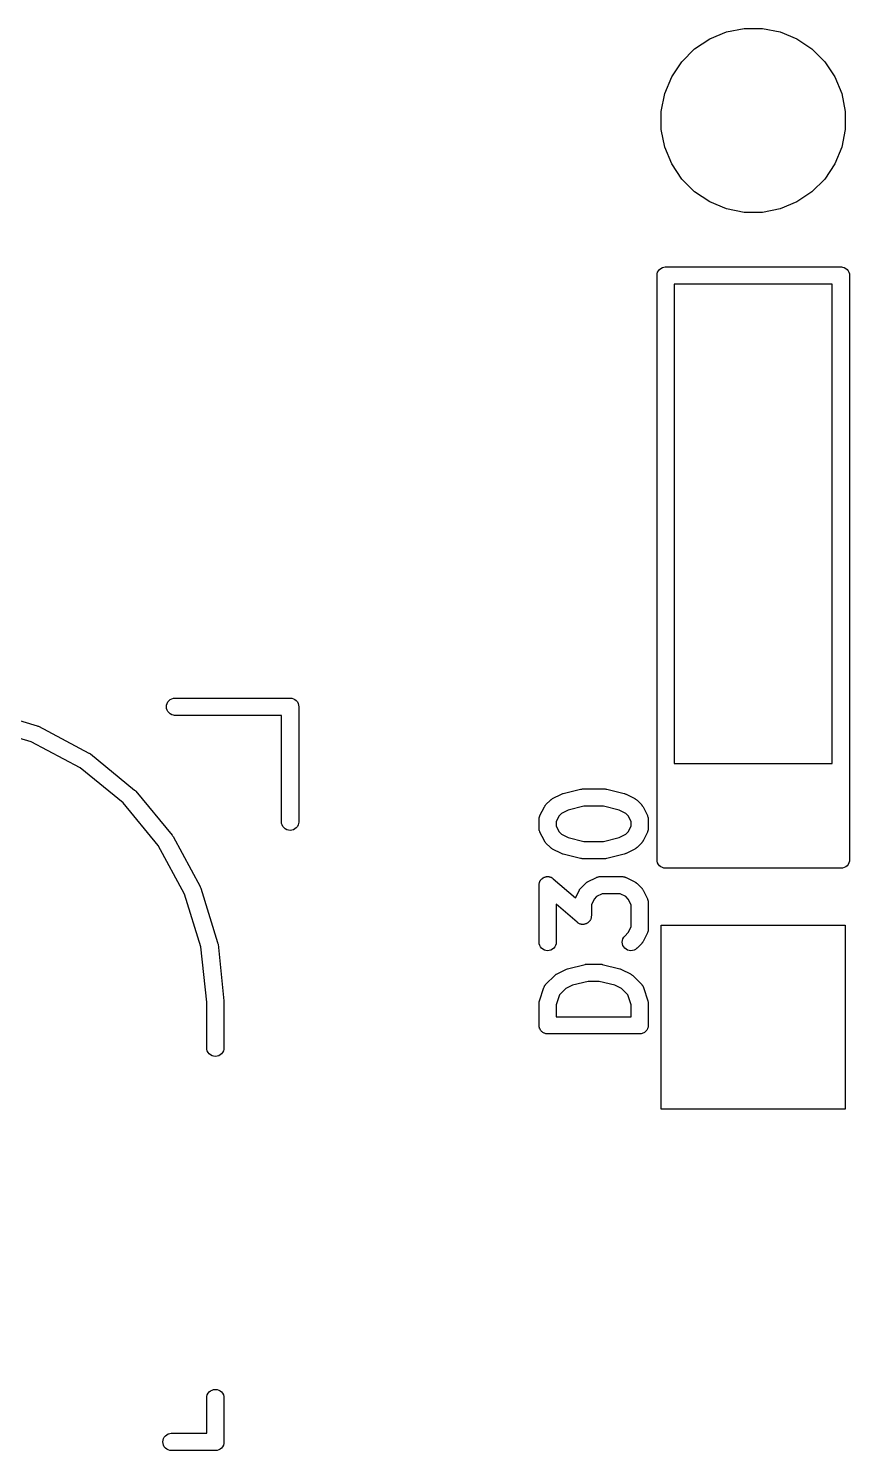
# Model space of a CAD drawing. Extents: x -13 to 127, y -89 to 15.
# Drawn here: x 99.97 to 107.11, y -78.67 to -66.3 of the extents above; entities that cross this region are included whole.
import ezdxf

# ---------------------------------------------------------------- set-up
doc = ezdxf.new("R2010")
doc.units = 0
doc.layers.add('BLACK', color=7, linetype='CONTINUOUS')

msp = doc.modelspace()

# ---------------------------------------------------------------- linework, layer by layer
at = {"layer": 'BLACK', "linetype": 'CONTINUOUS'}
for p, q in [((106.045, -66.3307), (106.199, -66.3)), ((106.199, -66.3), (106.357, -66.3)), ((106.357, -66.3), (106.511, -66.3307)), ((105.768, -66.4786), (105.899, -66.391)), ((105.899, -66.391), (106.045, -66.3307)), ((106.511, -66.3307), (106.657, -66.391)), ((106.657, -66.391), (106.788, -66.4786)), ((105.657, -66.59), (105.768, -66.4786)), ((106.788, -66.4786), (106.899, -66.59)), ((105.569, -66.7211), (105.657, -66.59)), ((106.899, -66.59), (106.987, -66.7211)), ((105.509, -66.8666), (105.569, -66.7211)), ((106.987, -66.7211), (107.047, -66.8666)), ((105.478, -67.0212), (105.509, -66.8666)), ((107.047, -66.8666), (107.078, -67.0212)), ((105.478, -67.1788), (105.478, -67.0212)), ((107.078, -67.0212), (107.078, -67.1788)), ((105.509, -67.3334), (105.478, -67.1788)), ((107.078, -67.1788), (107.047, -67.3334)), ((105.569, -67.4789), (105.509, -67.3334)), ((107.047, -67.3334), (106.987, -67.4789)), ((105.657, -67.61), (105.569, -67.4789)), ((106.987, -67.4789), (106.899, -67.61)), ((105.768, -67.7214), (105.657, -67.61)), ((106.899, -67.61), (106.788, -67.7214)), ((105.899, -67.809), (105.768, -67.7214)), ((106.788, -67.7214), (106.657, -67.809)), ((106.045, -67.8693), (105.899, -67.809)), ((106.199, -67.9), (106.045, -67.8693)), ((106.357, -67.9), (106.199, -67.9)), ((106.511, -67.8693), (106.357, -67.9)), ((106.657, -67.809), (106.511, -67.8693)), ((105.446, -68.4212), (105.453, -68.4081)), ((105.453, -68.4081), (105.463, -68.3967)), ((105.463, -68.3967), (105.474, -68.3873)), ((105.474, -68.3873), (105.487, -68.3804)), ((105.487, -68.3804), (105.501, -68.3761)), ((105.501, -68.3761), (105.512, -68.375)), ((105.512, -68.375), (105.516, -68.3746)), ((105.516, -68.3746), (105.52, -68.375)), ((105.52, -68.375), (107.036, -68.375)), ((107.036, -68.375), (107.04, -68.3746)), ((107.04, -68.3746), (107.044, -68.375)), ((107.044, -68.375), (107.055, -68.3761)), ((107.055, -68.3761), (107.069, -68.3804)), ((107.069, -68.3804), (107.082, -68.3873)), ((107.082, -68.3873), (107.093, -68.3967)), ((107.093, -68.3967), (107.103, -68.4081)), ((107.103, -68.4081), (107.11, -68.4212)), ((105.441, -68.45), (105.442, -68.4353)), ((105.441, -68.4537), (105.441, -68.45)), ((105.441, -72.7643), (105.441, -68.4537)), ((105.442, -68.4353), (105.446, -68.4212)), ((105.591, -68.525), (105.591, -72.693)), ((106.965, -68.525), (105.591, -68.525)), ((106.965, -72.693), (106.965, -68.525)), ((107.11, -68.4212), (107.114, -68.4353)), ((107.114, -68.4353), (107.115, -68.45)), ((107.115, -68.45), (107.115, -68.4537)), ((107.115, -68.4537), (107.115, -72.7643)), ((99.575, -72.2216), (100.05, -72.3649)), ((101.175, -72.2), (101.176, -72.1853)), ((101.176, -72.2147), (101.175, -72.2)), ((101.176, -72.1853), (101.18, -72.1712)), ((101.18, -72.2288), (101.176, -72.2147)), ((101.18, -72.1712), (101.187, -72.1581)), ((101.187, -72.2419), (101.18, -72.2288)), ((101.187, -72.1581), (101.197, -72.1467)), ((101.197, -72.2533), (101.187, -72.2419)), ((101.197, -72.1467), (101.208, -72.1373)), ((101.208, -72.1373), (101.221, -72.1304)), ((101.221, -72.1304), (101.235, -72.1261)), ((101.235, -72.1261), (101.246, -72.125)), ((101.246, -72.125), (102.246, -72.125)), ((102.246, -72.125), (102.25, -72.1246)), ((102.25, -72.1246), (102.254, -72.125)), ((102.254, -72.125), (102.265, -72.1261)), ((102.265, -72.1261), (102.279, -72.1304)), ((102.279, -72.1304), (102.292, -72.1373)), ((102.292, -72.1373), (102.303, -72.1467)), ((102.303, -72.1467), (102.313, -72.1581)), ((102.313, -72.1581), (102.32, -72.1712)), ((102.32, -72.1712), (102.324, -72.1853)), ((102.324, -72.1853), (102.325, -72.2)), ((102.325, -72.2), (102.325, -72.2037)), ((102.325, -72.2037), (102.325, -73.2037)), ((100.05, -72.3649), (100.051, -72.3652)), ((100.051, -72.3652), (100.057, -72.3679)), ((101.208, -72.2627), (101.197, -72.2533)), ((101.221, -72.2696), (101.208, -72.2627)), ((101.235, -72.2739), (101.221, -72.2696)), ((101.246, -72.275), (101.235, -72.2739)), ((102.175, -72.275), (101.246, -72.275)), ((102.175, -73.2037), (102.175, -72.275)), ((99.9992, -72.5063), (99.5387, -72.3673)), ((100.057, -72.3679), (100.063, -72.3704)), ((100.063, -72.3704), (100.501, -72.6032)), ((100.424, -72.7321), (99.9992, -72.5063)), ((100.501, -72.6032), (100.501, -72.6032)), ((100.501, -72.6032), (100.501, -72.6032)), ((100.501, -72.6032), (100.502, -72.6037)), ((100.502, -72.6037), (100.507, -72.6075)), ((100.507, -72.6075), (100.513, -72.6113)), ((100.513, -72.6113), (100.897, -72.9246)), ((100.797, -73.0362), (100.424, -72.7321)), ((105.591, -72.693), (106.965, -72.693)), ((105.441, -72.768), (105.441, -72.7643)), ((105.441, -72.7717), (105.441, -72.768)), ((105.441, -72.8913), (105.441, -72.7717)), ((107.115, -72.7643), (107.115, -72.768)), ((107.115, -72.768), (107.115, -72.7717)), ((107.115, -72.7717), (107.115, -72.8913)), ((100.897, -72.9246), (100.898, -72.9252)), ((100.898, -72.9252), (100.903, -72.9301)), ((100.903, -72.9301), (100.908, -72.9349)), ((100.908, -72.9349), (101.224, -73.3168)), ((104.533, -72.9996), (104.609, -72.9615)), ((104.609, -72.9615), (104.61, -72.961)), ((104.61, -72.9607), (104.617, -72.9584)), ((104.61, -72.9609), (104.61, -72.9607)), ((104.61, -72.961), (104.61, -72.9609)), ((104.617, -72.9584), (104.623, -72.956)), ((104.623, -72.956), (104.624, -72.9559)), ((104.624, -72.9558), (104.776, -72.9177)), ((104.624, -72.9559), (104.624, -72.9558)), ((104.776, -72.9177), (104.777, -72.9175)), ((104.777, -72.9175), (104.779, -72.9173)), ((104.779, -72.9173), (104.78, -72.9169)), ((104.78, -72.9169), (104.786, -72.9163)), ((104.786, -72.9163), (104.792, -72.9155)), ((104.792, -72.9155), (104.793, -72.9156)), ((104.793, -72.9156), (104.795, -72.9155)), ((104.795, -72.9155), (104.985, -72.9155)), ((104.985, -72.9155), (104.986, -72.9155)), ((104.986, -72.9155), (104.988, -72.9156)), ((104.988, -72.9156), (104.989, -72.9156)), ((104.989, -72.9156), (104.995, -72.9164)), ((104.995, -72.9164), (105.001, -72.9171)), ((105.001, -72.9171), (105.002, -72.9175)), ((105.002, -72.9175), (105.003, -72.9177)), ((105.003, -72.9177), (105.156, -72.9558)), ((105.156, -72.9558), (105.157, -72.9561)), ((105.157, -72.9561), (105.157, -72.9562)), ((105.157, -72.9562), (105.157, -72.9563)), ((105.157, -72.9563), (105.164, -72.9587)), ((105.164, -72.9587), (105.17, -72.9612)), ((105.17, -72.9612), (105.171, -72.9614)), ((105.171, -72.9614), (105.171, -72.9615)), ((105.171, -72.9615), (105.247, -72.9996)), ((105.441, -72.895), (105.441, -72.8913)), ((105.441, -72.8987), (105.441, -72.895)), ((105.441, -73.0183), (105.441, -72.8987)), ((107.115, -72.8913), (107.115, -72.895)), ((107.115, -72.895), (107.115, -72.8987)), ((107.115, -72.8987), (107.115, -73.0183)), ((101.103, -73.4068), (100.797, -73.0362)), ((104.423, -73.1474), (104.461, -73.0712)), ((104.461, -73.0703), (104.464, -73.0667)), ((104.461, -73.0712), (104.461, -73.0703)), ((104.464, -73.0667), (104.466, -73.063)), ((104.466, -73.063), (104.468, -73.0606)), ((104.468, -73.0606), (104.469, -73.058)), ((104.469, -73.058), (104.472, -73.055)), ((104.472, -73.055), (104.475, -73.0517)), ((104.475, -73.0517), (104.513, -73.0136)), ((104.513, -73.0136), (104.514, -73.0129)), ((104.514, -73.0129), (104.517, -73.0103)), ((104.517, -73.0103), (104.52, -73.0074)), ((104.52, -73.0074), (104.523, -73.0057)), ((104.523, -73.0057), (104.525, -73.0038)), ((104.525, -73.0038), (104.529, -73.0018)), ((104.529, -73.0018), (104.533, -72.9996)), ((104.668, -73.0993), (104.611, -73.1283)), ((104.804, -73.0655), (104.668, -73.0993)), ((104.976, -73.0655), (104.804, -73.0655)), ((105.111, -73.0993), (104.976, -73.0655)), ((105.169, -73.1283), (105.111, -73.0993)), ((105.247, -72.9996), (105.248, -73.0001)), ((105.248, -73.0001), (105.252, -73.0024)), ((105.252, -73.0024), (105.255, -73.0043)), ((105.255, -73.0043), (105.258, -73.0063)), ((105.258, -73.0063), (105.26, -73.008)), ((105.26, -73.008), (105.263, -73.011)), ((105.263, -73.011), (105.267, -73.0136)), ((105.267, -73.0136), (105.305, -73.0517)), ((105.305, -73.0517), (105.306, -73.0525)), ((105.306, -73.0525), (105.308, -73.0558)), ((105.308, -73.0558), (105.311, -73.0588)), ((105.311, -73.0588), (105.313, -73.0615)), ((105.313, -73.0615), (105.315, -73.0639)), ((105.315, -73.0639), (105.317, -73.0677)), ((105.317, -73.0677), (105.319, -73.0712)), ((105.319, -73.0712), (105.357, -73.1474)), ((105.441, -73.022), (105.441, -73.0183)), ((105.441, -73.0257), (105.441, -73.022)), ((105.441, -73.1453), (105.441, -73.0257)), ((107.115, -73.0183), (107.115, -73.022)), ((107.115, -73.022), (107.115, -73.0257)), ((107.115, -73.0257), (107.115, -73.1453)), ((102.176, -73.2147), (102.175, -73.2037)), ((102.18, -73.2288), (102.176, -73.2147)), ((102.187, -73.2419), (102.18, -73.2288)), ((102.32, -73.2288), (102.313, -73.2419)), ((102.324, -73.2147), (102.32, -73.2288)), ((102.325, -73.2037), (102.324, -73.2147)), ((104.415, -73.1755), (104.416, -73.1704)), ((104.415, -73.1777), (104.415, -73.1755)), ((104.415, -73.1799), (104.415, -73.1777)), ((104.415, -73.181), (104.415, -73.1799)), ((104.415, -73.2571), (104.415, -73.181)), ((104.416, -73.1704), (104.417, -73.1654)), ((104.417, -73.1633), (104.418, -73.1611)), ((104.417, -73.1654), (104.417, -73.1633)), ((104.418, -73.1611), (104.419, -73.1563)), ((104.419, -73.1563), (104.421, -73.1514)), ((104.421, -73.1514), (104.422, -73.1495)), ((104.422, -73.1495), (104.423, -73.1474)), ((104.59, -73.1492), (104.565, -73.1987)), ((104.565, -73.1987), (104.565, -73.2394)), ((104.611, -73.1283), (104.59, -73.1492)), ((105.19, -73.1492), (105.169, -73.1283)), ((105.215, -73.1987), (105.19, -73.1492)), ((105.215, -73.2394), (105.215, -73.1987)), ((105.357, -73.1474), (105.357, -73.1484)), ((105.357, -73.1484), (105.358, -73.1504)), ((105.358, -73.1504), (105.359, -73.1524)), ((105.359, -73.1524), (105.361, -73.1573)), ((105.361, -73.1573), (105.362, -73.1621)), ((105.362, -73.1621), (105.363, -73.1643)), ((105.363, -73.1643), (105.363, -73.1664)), ((105.363, -73.1664), (105.364, -73.1715)), ((105.364, -73.1715), (105.365, -73.1766)), ((105.365, -73.1766), (105.365, -73.1788)), ((105.365, -73.1788), (105.365, -73.181)), ((105.365, -73.181), (105.365, -73.2571)), ((105.441, -73.149), (105.441, -73.1453)), ((105.441, -73.1527), (105.441, -73.149)), ((105.441, -73.2723), (105.441, -73.1527)), ((107.115, -73.1453), (107.115, -73.149)), ((107.115, -73.149), (107.115, -73.1527)), ((107.115, -73.1527), (107.115, -73.2723)), ((101.224, -73.3168), (101.224, -73.3177)), ((101.224, -73.3177), (101.228, -73.3233)), ((101.228, -73.3233), (101.232, -73.329)), ((101.232, -73.329), (101.468, -73.765)), ((102.197, -73.2533), (102.187, -73.2419)), ((102.208, -73.2627), (102.197, -73.2533)), ((102.221, -73.2696), (102.208, -73.2627)), ((102.235, -73.2739), (102.221, -73.2696)), ((102.25, -73.2754), (102.235, -73.2739)), ((102.265, -73.2739), (102.25, -73.2754)), ((102.279, -73.2696), (102.265, -73.2739)), ((102.292, -73.2627), (102.279, -73.2696)), ((102.303, -73.2533), (102.292, -73.2627)), ((102.313, -73.2419), (102.303, -73.2533)), ((104.415, -73.2593), (104.415, -73.2571)), ((104.415, -73.2615), (104.415, -73.2593)), ((104.416, -73.2666), (104.415, -73.2615)), ((104.416, -73.2717), (104.416, -73.2666)), ((104.417, -73.2738), (104.416, -73.2717)), ((104.417, -73.276), (104.417, -73.2738)), ((104.419, -73.2808), (104.417, -73.276)), ((104.421, -73.2857), (104.419, -73.2808)), ((104.422, -73.2877), (104.421, -73.2857)), ((104.422, -73.2897), (104.422, -73.2877)), ((104.423, -73.2907), (104.422, -73.2897)), ((104.461, -73.3669), (104.423, -73.2907)), ((104.565, -73.2394), (104.59, -73.2889)), ((104.59, -73.2889), (104.611, -73.3098)), ((104.611, -73.3098), (104.668, -73.3388)), ((104.668, -73.3388), (104.804, -73.3726)), ((104.976, -73.3726), (105.111, -73.3388)), ((105.111, -73.3388), (105.169, -73.3098)), ((105.169, -73.3098), (105.19, -73.2889)), ((105.19, -73.2889), (105.215, -73.2394)), ((105.357, -73.2907), (105.319, -73.3669)), ((105.358, -73.2886), (105.357, -73.2907)), ((105.359, -73.2867), (105.358, -73.2886)), ((105.36, -73.2818), (105.359, -73.2867)), ((105.362, -73.277), (105.36, -73.2818)), ((105.363, -73.2748), (105.362, -73.277)), ((105.364, -73.2676), (105.363, -73.2727)), ((105.363, -73.2727), (105.363, -73.2748)), ((105.365, -73.2626), (105.364, -73.2676)), ((105.365, -73.2571), (105.365, -73.2582)), ((105.365, -73.2582), (105.365, -73.2604)), ((105.365, -73.2604), (105.365, -73.2626)), ((105.441, -73.276), (105.441, -73.2723)), ((105.441, -73.2797), (105.441, -73.276)), ((105.441, -73.3993), (105.441, -73.2797)), ((107.115, -73.2723), (107.115, -73.276)), ((107.115, -73.276), (107.115, -73.2797)), ((107.115, -73.2797), (107.115, -73.3993)), ((101.332, -73.8299), (101.103, -73.4068)), ((104.463, -73.3704), (104.461, -73.3669)), ((104.465, -73.3742), (104.463, -73.3704)), ((104.467, -73.3766), (104.465, -73.3742)), ((104.469, -73.3793), (104.467, -73.3766)), ((104.472, -73.3823), (104.469, -73.3793)), ((104.474, -73.3856), (104.472, -73.3823)), ((104.475, -73.3864), (104.474, -73.3856)), ((104.513, -73.4245), (104.475, -73.3864)), ((104.516, -73.4271), (104.513, -73.4245)), ((104.519, -73.4301), (104.516, -73.4271)), ((104.522, -73.4318), (104.519, -73.4301)), ((104.524, -73.4338), (104.522, -73.4318)), ((104.528, -73.4357), (104.524, -73.4338)), ((104.532, -73.438), (104.528, -73.4357)), ((104.533, -73.4385), (104.532, -73.438)), ((104.609, -73.4766), (104.533, -73.4385)), ((104.609, -73.4767), (104.609, -73.4766)), ((104.609, -73.4769), (104.609, -73.4767)), ((104.616, -73.4794), (104.609, -73.4769)), ((104.622, -73.4818), (104.616, -73.4794)), ((104.804, -73.3726), (104.976, -73.3726)), ((105.163, -73.4797), (105.156, -73.4821)), ((105.169, -73.4774), (105.163, -73.4797)), ((105.17, -73.4772), (105.169, -73.4774)), ((105.171, -73.4766), (105.17, -73.4771)), ((105.17, -73.4771), (105.17, -73.4772)), ((105.247, -73.4385), (105.171, -73.4766)), ((105.251, -73.4363), (105.247, -73.4385)), ((105.255, -73.4343), (105.251, -73.4363)), ((105.257, -73.4324), (105.255, -73.4343)), ((105.26, -73.4307), (105.257, -73.4324)), ((105.263, -73.4278), (105.26, -73.4307)), ((105.266, -73.4252), (105.263, -73.4278)), ((105.267, -73.4245), (105.266, -73.4252)), ((105.305, -73.3864), (105.267, -73.4245)), ((105.308, -73.3831), (105.305, -73.3864)), ((105.31, -73.3801), (105.308, -73.3831)), ((105.312, -73.3775), (105.31, -73.3801)), ((105.314, -73.3751), (105.312, -73.3775)), ((105.316, -73.3713), (105.314, -73.3751)), ((105.318, -73.3678), (105.316, -73.3713)), ((105.319, -73.3669), (105.318, -73.3678)), ((105.441, -73.403), (105.441, -73.3993)), ((105.441, -73.4067), (105.441, -73.403)), ((105.441, -73.5263), (105.441, -73.4067)), ((107.115, -73.3993), (107.115, -73.403)), ((107.115, -73.403), (107.115, -73.4067)), ((107.115, -73.4067), (107.115, -73.5263)), ((104.623, -73.4819), (104.622, -73.4818)), ((104.623, -73.482), (104.623, -73.4819)), ((104.624, -73.4823), (104.623, -73.482)), ((104.776, -73.5204), (104.624, -73.4823)), ((104.778, -73.5206), (104.776, -73.5204)), ((104.779, -73.521), (104.778, -73.5206)), ((104.785, -73.5216), (104.779, -73.521)), ((104.791, -73.5225), (104.785, -73.5216)), ((104.792, -73.5225), (104.791, -73.5225)), ((104.794, -73.5226), (104.792, -73.5225)), ((104.795, -73.5226), (104.794, -73.5226)), ((104.985, -73.5226), (104.795, -73.5226)), ((104.986, -73.5225), (104.985, -73.5226)), ((104.988, -73.5226), (104.986, -73.5225)), ((104.994, -73.5218), (104.988, -73.5226)), ((105, -73.5212), (104.994, -73.5218)), ((105.001, -73.5208), (105, -73.5212)), ((105.002, -73.5206), (105.001, -73.5208)), ((105.003, -73.5204), (105.002, -73.5206)), ((105.156, -73.4823), (105.003, -73.5204)), ((105.156, -73.4821), (105.156, -73.4822)), ((105.156, -73.4822), (105.156, -73.4823)), ((105.441, -73.53), (105.441, -73.5263)), ((105.442, -73.5447), (105.441, -73.53)), ((105.446, -73.5588), (105.442, -73.5447)), ((105.453, -73.5719), (105.446, -73.5588)), ((105.463, -73.5833), (105.453, -73.5719)), ((105.474, -73.5927), (105.463, -73.5833)), ((105.487, -73.5996), (105.474, -73.5927)), ((105.501, -73.6039), (105.487, -73.5996)), ((107.069, -73.5996), (107.055, -73.6039)), ((107.082, -73.5927), (107.069, -73.5996)), ((107.093, -73.5833), (107.082, -73.5927)), ((107.103, -73.5719), (107.093, -73.5833)), ((107.11, -73.5588), (107.103, -73.5719)), ((107.114, -73.5447), (107.11, -73.5588)), ((107.115, -73.53), (107.114, -73.5447)), ((107.115, -73.5263), (107.115, -73.53)), ((104.419, -73.7277), (104.42, -73.7253)), ((104.42, -73.7253), (104.421, -73.7228)), ((104.421, -73.7228), (104.423, -73.7187)), ((104.423, -73.7187), (104.425, -73.7144)), ((104.425, -73.7144), (104.427, -73.7123)), ((104.427, -73.7123), (104.428, -73.71)), ((104.428, -73.71), (104.431, -73.7064)), ((104.431, -73.7064), (104.434, -73.7026)), ((104.434, -73.7026), (104.436, -73.7008)), ((104.436, -73.7008), (104.437, -73.6988)), ((104.437, -73.6988), (104.441, -73.6958)), ((104.441, -73.6958), (104.445, -73.6927)), ((104.445, -73.6927), (104.447, -73.6913)), ((104.447, -73.6913), (104.449, -73.6896)), ((104.449, -73.6896), (104.453, -73.6874)), ((104.453, -73.6874), (104.457, -73.685)), ((104.457, -73.685), (104.459, -73.6841)), ((104.459, -73.6841), (104.462, -73.6828)), ((104.462, -73.6828), (104.466, -73.6815)), ((104.466, -73.6815), (104.471, -73.6799)), ((104.471, -73.6799), (104.473, -73.6795)), ((104.473, -73.6795), (104.476, -73.6787)), ((104.476, -73.6787), (104.481, -73.6783)), ((104.481, -73.6783), (104.485, -73.6775)), ((104.485, -73.6775), (104.488, -73.6776)), ((104.488, -73.6776), (104.49, -73.6774)), ((104.49, -73.6774), (104.495, -73.6779)), ((104.495, -73.6779), (104.5, -73.678)), ((104.5, -73.678), (104.502, -73.6786)), ((104.502, -73.6786), (104.505, -73.6789)), ((104.505, -73.6789), (104.509, -73.6803)), ((104.509, -73.6803), (104.514, -73.6814)), ((104.514, -73.6814), (104.516, -73.6825)), ((104.516, -73.6825), (104.519, -73.6832)), ((104.519, -73.6832), (104.523, -73.6855)), ((104.523, -73.6855), (104.527, -73.6874)), ((104.527, -73.6874), (104.53, -73.689)), ((104.53, -73.689), (104.532, -73.6902)), ((104.532, -73.6902), (104.535, -73.6932)), ((104.535, -73.6932), (104.539, -73.6959)), ((104.539, -73.6959), (104.731, -73.8639)), ((104.83, -73.7276), (104.834, -73.7256)), ((104.834, -73.7256), (104.837, -73.7234)), ((104.837, -73.7234), (104.914, -73.6853)), ((104.914, -73.6848), (104.917, -73.6841)), ((104.914, -73.6853), (104.914, -73.6848)), ((104.917, -73.6841), (104.918, -73.683)), ((104.918, -73.683), (104.923, -73.6816)), ((104.923, -73.6816), (104.928, -73.6798)), ((104.928, -73.6798), (104.93, -73.6794)), ((104.93, -73.6794), (104.932, -73.6788)), ((104.932, -73.6788), (104.938, -73.6783)), ((104.938, -73.6783), (104.943, -73.6775)), ((104.943, -73.6775), (104.945, -73.6776)), ((104.945, -73.6776), (104.947, -73.6774)), ((104.947, -73.6774), (105.138, -73.6774)), ((105.138, -73.6774), (105.139, -73.6774)), ((105.139, -73.6774), (105.141, -73.6776)), ((105.141, -73.6776), (105.143, -73.6776)), ((105.143, -73.6776), (105.148, -73.6784)), ((105.148, -73.6784), (105.153, -73.679)), ((105.153, -73.679), (105.155, -73.6797)), ((105.155, -73.6797), (105.157, -73.6801)), ((105.157, -73.6801), (105.162, -73.6819)), ((105.162, -73.6819), (105.167, -73.6834)), ((105.167, -73.6834), (105.169, -73.6845)), ((105.169, -73.6845), (105.171, -73.6853)), ((105.171, -73.6853), (105.247, -73.7234)), ((105.247, -73.7234), (105.248, -73.7239)), ((105.248, -73.7239), (105.252, -73.7262)), ((105.252, -73.7262), (105.255, -73.7282)), ((105.512, -73.605), (105.501, -73.6039)), ((105.516, -73.6054), (105.512, -73.605)), ((105.52, -73.605), (105.516, -73.6054)), ((107.036, -73.605), (105.52, -73.605)), ((107.04, -73.6054), (107.036, -73.605)), ((107.044, -73.605), (107.04, -73.6054)), ((107.055, -73.6039), (107.044, -73.605)), ((101.474, -74.2894), (101.332, -73.8299)), ((101.468, -73.765), (101.468, -73.766)), ((101.468, -73.766), (101.471, -73.7723)), ((101.471, -73.7723), (101.473, -73.7785)), ((101.473, -73.7785), (101.62, -74.2521)), ((104.415, -73.7467), (104.416, -73.742)), ((104.415, -73.7513), (104.415, -73.7467)), ((104.415, -73.7524), (104.415, -73.7513)), ((104.415, -74.2476), (104.415, -73.7524)), ((104.416, -73.7394), (104.417, -73.7368)), ((104.416, -73.742), (104.416, -73.7394)), ((104.417, -73.7368), (104.418, -73.7323)), ((104.418, -73.7323), (104.419, -73.7277)), ((104.731, -73.8639), (104.766, -73.795)), ((104.766, -73.7941), (104.768, -73.7906)), ((104.766, -73.795), (104.766, -73.7941)), ((104.768, -73.7906), (104.77, -73.7868)), ((104.77, -73.7868), (104.772, -73.7844)), ((104.772, -73.7844), (104.774, -73.7818)), ((104.774, -73.7818), (104.777, -73.7788)), ((104.777, -73.7788), (104.78, -73.7755)), ((104.78, -73.7755), (104.818, -73.7374)), ((104.818, -73.7374), (104.819, -73.7367)), ((104.819, -73.7367), (104.822, -73.7341)), ((104.822, -73.7341), (104.825, -73.7312)), ((104.825, -73.7312), (104.828, -73.7295)), ((104.828, -73.7295), (104.83, -73.7276)), ((104.965, -73.8274), (104.915, -73.8521)), ((105.12, -73.8274), (104.965, -73.8274)), ((105.169, -73.8521), (105.12, -73.8274)), ((105.255, -73.7282), (105.258, -73.7301)), ((105.258, -73.7301), (105.26, -73.7318)), ((105.26, -73.7318), (105.263, -73.7348)), ((105.263, -73.7348), (105.267, -73.7374)), ((105.267, -73.7374), (105.305, -73.7755)), ((105.305, -73.7755), (105.306, -73.7763)), ((105.306, -73.7763), (105.308, -73.7796)), ((105.308, -73.7796), (105.311, -73.7826)), ((105.311, -73.7826), (105.313, -73.7853)), ((105.313, -73.7853), (105.315, -73.7877)), ((105.315, -73.7877), (105.317, -73.7915)), ((105.317, -73.7915), (105.319, -73.795)), ((105.319, -73.795), (105.357, -73.8712)), ((104.745, -74.0755), (104.565, -73.9177)), ((104.565, -73.9177), (104.565, -74.2476)), ((104.894, -73.873), (104.87, -73.9225)), ((104.87, -73.9225), (104.87, -74.019)), ((104.915, -73.8521), (104.894, -73.873)), ((105.19, -73.873), (105.169, -73.8521)), ((105.215, -73.9225), (105.19, -73.873)), ((105.215, -74.1156), (105.215, -73.9225)), ((105.357, -73.8712), (105.357, -73.8722)), ((105.357, -73.8722), (105.358, -73.8742)), ((105.358, -73.8742), (105.359, -73.8762)), ((105.359, -73.8762), (105.361, -73.8811)), ((105.361, -73.8811), (105.362, -73.8859)), ((105.362, -73.8859), (105.363, -73.8881)), ((105.363, -73.8881), (105.363, -73.8902)), ((105.363, -73.8902), (105.364, -73.8953)), ((105.364, -73.8953), (105.365, -73.9004)), ((105.365, -73.9004), (105.365, -73.9026)), ((105.365, -73.9026), (105.365, -73.9048)), ((105.365, -73.9048), (105.365, -74.1333)), ((104.749, -74.0782), (104.745, -74.0755)), ((104.753, -74.0812), (104.749, -74.0782)), ((104.755, -74.0825), (104.753, -74.0812)), ((104.757, -74.084), (104.755, -74.0825)), ((104.761, -74.086), (104.757, -74.084)), ((104.766, -74.0882), (104.761, -74.086)), ((104.768, -74.089), (104.766, -74.0882)), ((104.771, -74.0901), (104.768, -74.089)), ((104.775, -74.0911), (104.771, -74.0901)), ((104.78, -74.0925), (104.775, -74.0911)), ((104.782, -74.0928), (104.78, -74.0925)), ((104.785, -74.0934), (104.782, -74.0928)), ((104.789, -74.0936), (104.785, -74.0934)), ((104.794, -74.094), (104.789, -74.0936)), ((104.797, -74.0938), (104.794, -74.094)), ((104.799, -74.0939), (104.797, -74.0938)), ((104.804, -74.0931), (104.799, -74.0939)), ((104.809, -74.0927), (104.804, -74.0931)), ((104.811, -74.092), (104.809, -74.0927)), ((104.814, -74.0916), (104.811, -74.092)), ((104.818, -74.0899), (104.814, -74.0916)), ((104.823, -74.0886), (104.818, -74.0899)), ((104.825, -74.0874), (104.823, -74.0886)), ((104.828, -74.0864), (104.825, -74.0874)), ((104.832, -74.084), (104.828, -74.0864)), ((104.836, -74.0818), (104.832, -74.084)), ((104.838, -74.0802), (104.836, -74.0818)), ((104.84, -74.0788), (104.838, -74.0802)), ((104.843, -74.0756), (104.84, -74.0788)), ((104.847, -74.0726), (104.843, -74.0756)), ((104.849, -74.0706), (104.847, -74.0726)), ((104.851, -74.0688), (104.849, -74.0706)), ((104.854, -74.065), (104.851, -74.0688)), ((104.857, -74.0614), (104.854, -74.065)), ((104.858, -74.0591), (104.857, -74.0614)), ((104.859, -74.057), (104.858, -74.0591)), ((104.861, -74.0527), (104.859, -74.057)), ((104.864, -74.0486), (104.861, -74.0527)), ((104.865, -74.0437), (104.864, -74.0461)), ((104.864, -74.0461), (104.864, -74.0486)), ((104.867, -74.0391), (104.865, -74.0437)), ((104.868, -74.0346), (104.867, -74.0391)), ((104.869, -74.0295), (104.868, -74.032)), ((104.868, -74.032), (104.868, -74.0346)), ((104.87, -74.0201), (104.869, -74.0248)), ((104.869, -74.0248), (104.869, -74.0295)), ((104.87, -74.019), (104.87, -74.0201)), ((105.14, -74.2328), (105.144, -74.2188)), ((105.144, -74.2188), (105.151, -74.2059)), ((105.151, -74.2059), (105.161, -74.1946)), ((105.161, -74.1946), (105.19, -74.1651)), ((105.19, -74.1651), (105.215, -74.1156)), ((105.357, -74.1669), (105.319, -74.2431)), ((105.358, -74.1648), (105.357, -74.1669)), ((105.359, -74.1629), (105.358, -74.1648)), ((105.36, -74.158), (105.359, -74.1629)), ((105.362, -74.1532), (105.36, -74.158)), ((105.363, -74.151), (105.362, -74.1532)), ((105.364, -74.1438), (105.363, -74.1489)), ((105.363, -74.1489), (105.363, -74.151)), ((105.365, -74.1388), (105.364, -74.1438)), ((105.365, -74.1333), (105.365, -74.1344)), ((105.365, -74.1344), (105.365, -74.1366)), ((105.365, -74.1366), (105.365, -74.1388)), ((105.478, -75.7), (105.478, -74.1)), ((105.478, -74.1), (107.078, -74.1)), ((107.078, -74.1), (107.078, -75.7)), ((101.525, -74.7713), (101.474, -74.2894)), ((101.62, -74.2521), (101.62, -74.2531)), ((101.62, -74.2531), (101.621, -74.2598)), ((101.621, -74.2598), (101.623, -74.2664)), ((101.623, -74.2664), (101.675, -74.7594)), ((104.416, -74.2622), (104.415, -74.2476)), ((104.421, -74.2762), (104.416, -74.2622)), ((104.427, -74.2891), (104.421, -74.2762)), ((104.437, -74.3005), (104.427, -74.2891)), ((104.448, -74.3098), (104.437, -74.3005)), ((104.461, -74.3168), (104.448, -74.3098)), ((104.475, -74.3211), (104.461, -74.3168)), ((104.489, -74.3226), (104.475, -74.3211)), ((104.504, -74.3213), (104.489, -74.3226)), ((104.518, -74.3172), (104.504, -74.3213)), ((104.531, -74.3104), (104.518, -74.3172)), ((104.542, -74.3012), (104.531, -74.3104)), ((104.552, -74.29), (104.542, -74.3012)), ((104.559, -74.2772), (104.552, -74.29)), ((104.563, -74.2632), (104.559, -74.2772)), ((104.565, -74.2487), (104.563, -74.2632)), ((104.565, -74.2476), (104.565, -74.2487)), ((105.139, -74.2474), (105.14, -74.2328)), ((105.14, -74.2619), (105.139, -74.2474)), ((105.144, -74.276), (105.14, -74.2619)), ((105.151, -74.2889), (105.144, -74.276)), ((105.16, -74.3003), (105.151, -74.2889)), ((105.172, -74.3097), (105.16, -74.3003)), ((105.184, -74.3167), (105.172, -74.3097)), ((105.198, -74.321), (105.184, -74.3167)), ((105.213, -74.3226), (105.198, -74.321)), ((105.228, -74.3213), (105.213, -74.3226)), ((105.242, -74.3173), (105.228, -74.3213)), ((105.255, -74.3105), (105.242, -74.3173)), ((105.266, -74.3014), (105.255, -74.3105)), ((105.267, -74.3007), (105.266, -74.3014)), ((105.305, -74.2626), (105.267, -74.3007)), ((105.308, -74.2593), (105.305, -74.2626)), ((105.31, -74.2563), (105.308, -74.2593)), ((105.312, -74.2537), (105.31, -74.2563)), ((105.314, -74.2512), (105.312, -74.2537)), ((105.316, -74.2475), (105.314, -74.2512)), ((105.318, -74.244), (105.316, -74.2475)), ((105.319, -74.2431), (105.318, -74.244)), ((104.662, -74.4796), (104.815, -74.4415)), ((104.815, -74.4415), (104.816, -74.4413)), ((104.816, -74.4413), (104.817, -74.4411)), ((104.817, -74.4411), (104.818, -74.4407)), ((104.818, -74.4407), (104.824, -74.4401)), ((104.824, -74.4401), (104.83, -74.4393)), ((104.83, -74.4393), (104.831, -74.4394)), ((104.831, -74.4394), (104.833, -74.4393)), ((104.833, -74.4393), (104.947, -74.4393)), ((104.947, -74.4393), (104.948, -74.4393)), ((104.948, -74.4393), (104.949, -74.4394)), ((104.949, -74.4394), (104.951, -74.4394)), ((104.951, -74.4394), (104.957, -74.4403)), ((104.957, -74.4403), (104.963, -74.4409)), ((104.963, -74.4409), (104.964, -74.4413)), ((104.964, -74.4413), (104.965, -74.4415)), ((104.965, -74.4415), (105.118, -74.4796)), ((104.475, -74.6136), (104.551, -74.5374)), ((104.551, -74.5374), (104.552, -74.5367)), ((104.552, -74.5367), (104.555, -74.5341)), ((104.555, -74.5341), (104.558, -74.5312)), ((104.558, -74.5312), (104.561, -74.5295)), ((104.561, -74.5295), (104.563, -74.5276)), ((104.563, -74.5276), (104.567, -74.5256)), ((104.567, -74.5256), (104.571, -74.5234)), ((104.571, -74.5234), (104.647, -74.4853)), ((104.647, -74.4853), (104.648, -74.4848)), ((104.648, -74.4845), (104.655, -74.4822)), ((104.648, -74.4847), (104.648, -74.4845)), ((104.648, -74.4848), (104.648, -74.4847)), ((104.655, -74.4822), (104.662, -74.4798)), ((104.662, -74.4797), (104.662, -74.4796)), ((104.662, -74.4798), (104.662, -74.4797)), ((104.842, -74.5893), (104.707, -74.6231)), ((104.938, -74.5893), (104.842, -74.5893)), ((105.073, -74.6231), (104.938, -74.5893)), ((105.118, -74.4796), (105.119, -74.4799)), ((105.119, -74.4799), (105.119, -74.48)), ((105.119, -74.48), (105.119, -74.4801)), ((105.119, -74.4801), (105.126, -74.4826)), ((105.126, -74.4826), (105.132, -74.485)), ((105.132, -74.485), (105.133, -74.4852)), ((105.133, -74.4852), (105.133, -74.4853)), ((105.133, -74.4853), (105.209, -74.5234)), ((105.209, -74.5234), (105.21, -74.5239)), ((105.21, -74.5239), (105.214, -74.5262)), ((105.214, -74.5262), (105.217, -74.5282)), ((105.217, -74.5282), (105.22, -74.5301)), ((105.22, -74.5301), (105.222, -74.5318)), ((105.222, -74.5318), (105.225, -74.5348)), ((105.225, -74.5348), (105.229, -74.5374)), ((105.229, -74.5374), (105.305, -74.6136)), ((104.419, -74.7572), (104.457, -74.6429)), ((104.457, -74.642), (104.458, -74.64)), ((104.457, -74.6429), (104.457, -74.642)), ((104.458, -74.64), (104.459, -74.6378)), ((104.459, -74.6378), (104.461, -74.6333)), ((104.461, -74.6333), (104.463, -74.6287)), ((104.463, -74.6287), (104.465, -74.6269)), ((104.465, -74.6269), (104.466, -74.6249)), ((104.466, -74.6249), (104.469, -74.621)), ((104.469, -74.621), (104.472, -74.6168)), ((104.472, -74.6168), (104.474, -74.6153)), ((104.474, -74.6153), (104.475, -74.6136)), ((104.594, -74.7072), (104.565, -74.7931)), ((104.649, -74.6521), (104.594, -74.7072)), ((104.707, -74.6231), (104.649, -74.6521)), ((105.131, -74.6521), (105.073, -74.6231)), ((105.186, -74.7072), (105.131, -74.6521)), ((105.215, -74.7931), (105.186, -74.7072)), ((105.305, -74.6136), (105.306, -74.6144)), ((105.306, -74.6144), (105.307, -74.6161)), ((105.307, -74.6161), (105.309, -74.6176)), ((105.309, -74.6176), (105.312, -74.6218)), ((105.312, -74.6218), (105.315, -74.6258)), ((105.315, -74.6258), (105.316, -74.6278)), ((105.316, -74.6278), (105.317, -74.6296)), ((105.317, -74.6296), (105.319, -74.6343)), ((105.319, -74.6343), (105.321, -74.6388)), ((105.321, -74.6388), (105.322, -74.6409)), ((105.322, -74.6409), (105.323, -74.6429)), ((105.323, -74.6429), (105.361, -74.7572)), ((101.525, -74.7853), (101.525, -74.7713)), ((101.525, -75.1697), (101.525, -74.7853)), ((101.675, -74.7594), (101.675, -74.7605)), ((101.675, -74.7605), (101.675, -74.7637)), ((101.675, -74.7637), (101.675, -74.767)), ((101.675, -74.767), (101.675, -74.7812)), ((101.675, -74.7812), (101.675, -74.7813)), ((101.675, -74.7813), (101.675, -75.1697)), ((104.415, -74.7757), (104.416, -74.7715)), ((104.415, -74.7799), (104.415, -74.7757)), ((104.415, -74.781), (104.415, -74.7799)), ((104.415, -74.9714), (104.415, -74.781)), ((104.416, -74.7685), (104.417, -74.7654)), ((104.416, -74.7715), (104.416, -74.7685)), ((104.417, -74.7654), (104.418, -74.7613)), ((104.418, -74.7613), (104.419, -74.7572)), ((104.565, -74.7931), (104.565, -74.8964)), ((105.215, -74.8964), (105.215, -74.7931)), ((105.361, -74.7572), (105.361, -74.7582)), ((105.361, -74.7582), (105.362, -74.7623)), ((105.362, -74.7623), (105.363, -74.7664)), ((105.363, -74.7664), (105.364, -74.7695)), ((105.364, -74.7695), (105.364, -74.7725)), ((105.364, -74.7725), (105.364, -74.7768)), ((105.364, -74.7768), (105.365, -74.781)), ((105.365, -74.781), (105.365, -74.9714)), ((104.565, -74.8964), (105.215, -74.8964)), ((104.416, -74.9785), (104.415, -74.9714)), ((104.416, -74.9855), (104.416, -74.9785)), ((104.416, -74.9857), (104.416, -74.9855)), ((104.416, -74.986), (104.416, -74.9857)), ((104.418, -74.9927), (104.416, -74.986)), ((104.42, -74.9995), (104.418, -74.9927)), ((104.42, -74.9998), (104.42, -74.9995)), ((104.421, -75), (104.42, -74.9998)), ((104.424, -75.0062), (104.421, -75)), ((104.427, -75.0125), (104.424, -75.0062)), ((104.427, -75.0127), (104.427, -75.0125)), ((104.427, -75.0129), (104.427, -75.0127)), ((104.432, -75.0184), (104.427, -75.0129)), ((104.436, -75.0239), (104.432, -75.0184)), ((104.437, -75.0241), (104.436, -75.0239)), ((104.437, -75.0243), (104.437, -75.0241)), ((104.442, -75.0288), (104.437, -75.0243)), ((104.448, -75.0333), (104.442, -75.0288)), ((104.448, -75.0334), (104.448, -75.0333)), ((104.448, -75.0336), (104.448, -75.0334)), ((104.454, -75.0369), (104.448, -75.0336)), ((104.46, -75.0404), (104.454, -75.0369)), ((104.461, -75.0404), (104.46, -75.0404)), ((104.461, -75.0406), (104.461, -75.0404)), ((104.468, -75.0427), (104.461, -75.0406)), ((104.474, -75.0448), (104.468, -75.0427)), ((104.475, -75.0448), (104.474, -75.0448)), ((104.475, -75.0449), (104.475, -75.0448)), ((104.482, -75.0456), (104.475, -75.0449)), ((104.489, -75.0464), (104.482, -75.0456)), ((104.49, -75.0464), (104.489, -75.0464)), ((104.489, -75.0464), (104.489, -75.0464)), ((104.489, -75.0464), (104.489, -75.0464)), ((104.489, -75.0464), (104.489, -75.0464)), ((105.29, -75.0464), (104.49, -75.0464)), ((105.297, -75.0457), (105.29, -75.0464)), ((105.304, -75.0451), (105.297, -75.0457)), ((105.311, -75.043), (105.304, -75.045)), ((105.304, -75.045), (105.304, -75.045)), ((105.304, -75.045), (105.304, -75.0451)), ((105.318, -75.041), (105.311, -75.043)), ((105.325, -75.0375), (105.318, -75.0408)), ((105.318, -75.0408), (105.318, -75.0408)), ((105.318, -75.0408), (105.318, -75.041)), ((105.331, -75.0342), (105.325, -75.0375)), ((105.337, -75.0294), (105.331, -75.0339)), ((105.331, -75.0339), (105.331, -75.034)), ((105.331, -75.034), (105.331, -75.0342)), ((105.342, -75.025), (105.337, -75.0294)), ((105.343, -75.0248), (105.342, -75.025)), ((105.347, -75.0192), (105.343, -75.0246)), ((105.343, -75.0246), (105.343, -75.0248)), ((105.352, -75.0138), (105.347, -75.0192)), ((105.355, -75.0072), (105.352, -75.0134)), ((105.352, -75.0134), (105.352, -75.0136)), ((105.352, -75.0136), (105.352, -75.0138)), ((105.359, -75.001), (105.355, -75.0072)), ((105.361, -74.9937), (105.359, -75.0005)), ((105.359, -75.0005), (105.359, -75.0007)), ((105.359, -75.0007), (105.359, -75.001)), ((105.363, -74.987), (105.361, -74.9937)), ((105.364, -74.9795), (105.363, -74.9865)), ((105.363, -74.9865), (105.363, -74.9868)), ((105.363, -74.9868), (105.363, -74.987)), ((105.365, -74.9725), (105.364, -74.9795)), ((105.365, -74.9714), (105.365, -74.9719)), ((105.365, -74.9719), (105.365, -74.972)), ((105.365, -74.972), (105.365, -74.972)), ((105.365, -74.972), (105.365, -74.9725)), ((101.526, -75.1807), (101.525, -75.1697)), ((101.53, -75.1948), (101.526, -75.1807)), ((101.537, -75.2079), (101.53, -75.1948)), ((101.547, -75.2193), (101.537, -75.2079)), ((101.663, -75.2079), (101.653, -75.2193)), ((101.67, -75.1948), (101.663, -75.2079)), ((101.674, -75.1807), (101.67, -75.1948)), ((101.675, -75.1697), (101.674, -75.1807)), ((101.558, -75.2287), (101.547, -75.2193)), ((101.571, -75.2356), (101.558, -75.2287)), ((101.585, -75.2399), (101.571, -75.2356)), ((101.6, -75.2414), (101.585, -75.2399)), ((101.615, -75.2399), (101.6, -75.2414)), ((101.629, -75.2356), (101.615, -75.2399)), ((101.642, -75.2287), (101.629, -75.2356)), ((101.653, -75.2193), (101.642, -75.2287)), ((107.078, -75.7), (105.478, -75.7)), ((101.53, -78.1852), (101.537, -78.1721)), ((101.537, -78.1721), (101.547, -78.1607)), ((101.547, -78.1607), (101.558, -78.1513)), ((101.558, -78.1513), (101.571, -78.1444)), ((101.571, -78.1444), (101.585, -78.1401)), ((101.585, -78.1401), (101.6, -78.1386)), ((101.6, -78.1386), (101.615, -78.1401)), ((101.615, -78.1401), (101.629, -78.1444)), ((101.629, -78.1444), (101.642, -78.1513)), ((101.642, -78.1513), (101.653, -78.1607)), ((101.653, -78.1607), (101.663, -78.1721)), ((101.663, -78.1721), (101.67, -78.1852)), ((101.525, -78.2103), (101.526, -78.1993)), ((101.525, -78.52), (101.525, -78.2103)), ((101.526, -78.1993), (101.53, -78.1852)), ((101.67, -78.1852), (101.674, -78.1993)), ((101.674, -78.1993), (101.675, -78.2103)), ((101.675, -78.2103), (101.675, -78.5913)), ((101.156, -78.5531), (101.166, -78.5417)), ((101.166, -78.5417), (101.177, -78.5323)), ((101.177, -78.5323), (101.19, -78.5254)), ((101.19, -78.5254), (101.204, -78.5211)), ((101.204, -78.5211), (101.215, -78.52)), ((101.215, -78.52), (101.525, -78.52)), ((101.144, -78.595), (101.145, -78.5803)), ((101.145, -78.6097), (101.144, -78.595)), ((101.145, -78.5803), (101.149, -78.5662)), ((101.149, -78.6238), (101.145, -78.6097)), ((101.149, -78.5662), (101.156, -78.5531)), ((101.156, -78.6369), (101.149, -78.6238)), ((101.166, -78.6483), (101.156, -78.6369)), ((101.177, -78.6577), (101.166, -78.6483)), ((101.19, -78.6646), (101.177, -78.6577)), ((101.204, -78.6689), (101.19, -78.6646)), ((101.215, -78.67), (101.204, -78.6689)), ((101.596, -78.67), (101.215, -78.67)), ((101.6, -78.6704), (101.596, -78.67)), ((101.604, -78.67), (101.6, -78.6704)), ((101.615, -78.6689), (101.604, -78.67)), ((101.604, -78.67), (101.604, -78.67)), ((101.629, -78.6646), (101.615, -78.6689)), ((101.642, -78.6577), (101.629, -78.6646)), ((101.653, -78.6483), (101.642, -78.6577)), ((101.663, -78.6369), (101.653, -78.6483)), ((101.67, -78.6238), (101.663, -78.6369)), ((101.674, -78.6097), (101.67, -78.6238)), ((101.675, -78.5987), (101.674, -78.6097)), ((101.675, -78.5913), (101.675, -78.595)), ((101.675, -78.595), (101.675, -78.5987))]:
    msp.add_line(p, q, dxfattribs=at)

doc.saveas('drawing.dxf')
